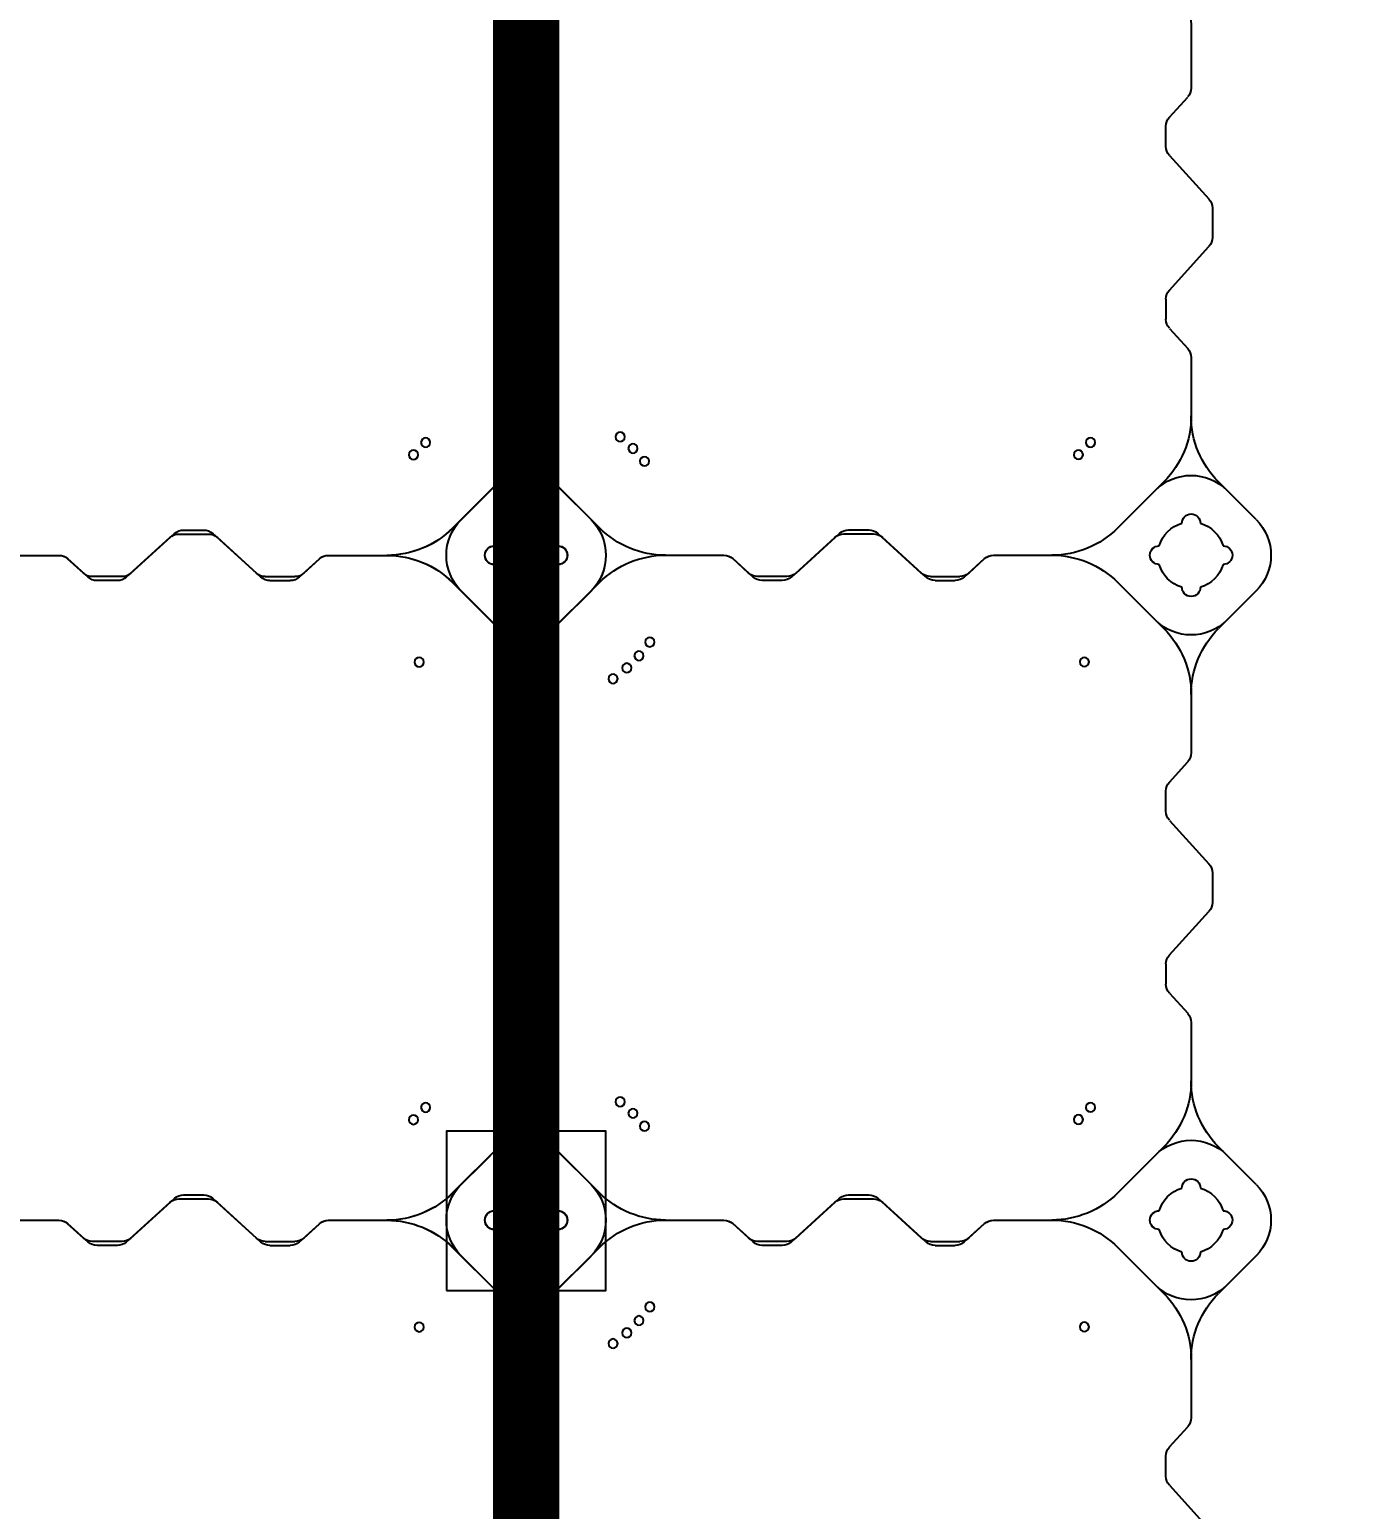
# Model space of a CAD drawing. Header units: millimetres. Extents: x -1612139 to -1260738, y 1141106 to 1536160.
# Drawn here: x -1312392 to -1311388, y 1259094 to 1260207 of the extents above; entities that cross this region are included whole.
import ezdxf

# ---------------------------------------------------------------- set-up
doc = ezdxf.new("R2010")
doc.units = ezdxf.units.MM
doc.header["$LTSCALE"] = 10
doc.layers.get('0').update_dxf_attribs({"linetype": 'CONTINUOUS'})
doc.layers.get('DEFPOINTS').update_dxf_attribs({"linetype": 'CONTINUOUS'})
doc.layers.add('W-FLOAT_BOWL浮筒', color=253, linetype='CONTINUOUS')
doc.styles.add('STANDARD_T3', font='simplex.shx', dxfattribs={"width": 0.7, "bigfont": 'gbcbig.shx'})
doc.dimstyles.new('W&&200', dxfattribs={"dimtxt": 700, "dimasz": 200, "dimexe": 500, "dimexo": 600, "dimgap": 200, "dimtad": 1, "dimdec": 0, "dimzin": 0, "dimdsep": 46, "dimtxsty": 'STANDARD_T3', "dimcen": 0.09, "dimclrd": 1, "dimclre": 1, "dimclrt": 7, "dimazin": 2, "dimtfac": 1, "dimtdec": 0, "dimtix": 1, "dimtmove": 2, "dimatfit": 3, "dimfxl": 100, "dimtolj": 1, "dimtzin": 0, "dimarcsym": 0})

# ---------------------------------------------------------------- blocks, each defined once
blk = doc.blocks.new('蓝色')
at = {"layer": 'W-FLOAT_BOWL浮筒', "color": 5}
for p, q in [((20989.9, -3300.3), (21019.7, -3267.5)), ((20987.3, -3307), (20987.3, -3322.3)), ((20989.9, -3329), (21003.7, -3344.2)), ((21006.3, -3394.9), (21006.3, -3350.9)), ((20951.1, -3479.1), (20985.8, -3444.4)), ((21055.2, -3472.8), (21026.8, -3444.5)), ((20979.5, -3450.8), (20951.2, -3479.1)), ((21033.2, -3450.8), (21055.2, -3472.7)), ((20699, -3480.6), (20683.7, -3480.6)), ((20813.7, -3480.6), (20829, -3480.6)), ((20673.5, -3486.2), (20661.6, -3497)), ((20677, -3483.2), (20661.8, -3497)), ((20702.5, -3483.6), (20680.2, -3483.6)), ((20705.7, -3483.2), (20738.5, -3513)), ((20709.2, -3486.2), (20742, -3516)), ((20803.5, -3486.2), (20770.7, -3516)), ((20807, -3483.2), (20774.2, -3513)), ((20810.2, -3483.6), (20832.5, -3483.6)), ((20835.7, -3483.2), (20850.9, -3497)), ((20839.2, -3486.2), (20851.1, -3497)), ((20610.9, -3499.6), (20655.1, -3499.6)), ((20610.9, -3499.6), (20654.9, -3499.6)), ((20857.6, -3499.6), (20901.6, -3499.6)), ((20857.8, -3499.6), (20901.6, -3499.6)), ((20745.2, -3515.6), (20767.5, -3515.6)), ((20748.7, -3518.6), (20764, -3518.6)), ((20985.8, -3554.9), (20951.1, -3520.1)), ((20979.5, -3548.4), (20951.2, -3520.1)), ((21055.2, -3526.5), (21026.8, -3554.8)), ((21055.2, -3526.5), (21033.2, -3548.4)), ((21006.3, -3648.4), (21006.3, -3604.2)), ((20989.9, -3670.3), (21003.7, -3655.1)), ((20987.3, -3692.3), (20987.3, -3677)), ((20989.9, -3699), (21019.7, -3731.8)), ((21022.3, -3760.8), (21022.3, -3738.5)), ((20989.9, -3800.3), (21019.7, -3767.5)), ((20987.3, -3807), (20987.3, -3822.3)), ((20989.9, -3829), (21003.7, -3844.2)), ((21006.3, -3894.9), (21006.3, -3850.9)), ((20951.1, -3979.1), (20985.8, -3944.4)), ((21055.2, -3972.8), (21026.8, -3944.5)), ((20979.5, -3950.8), (20951.2, -3979.1)), ((21033.2, -3950.8), (21055.2, -3972.7)), ((20677, -3983.2), (20661.8, -3997)), ((20702.5, -3983.6), (20680.2, -3983.6)), ((20699, -3980.6), (20683.7, -3980.6)), ((20705.7, -3983.2), (20738.5, -4013)), ((20807, -3983.2), (20774.2, -4013)), ((20810.2, -3983.6), (20832.5, -3983.6)), ((20813.7, -3980.6), (20829, -3980.6)), ((20835.7, -3983.2), (20850.9, -3997)), ((20673.5, -3986.2), (20661.6, -3997)), ((20709.2, -3986.2), (20742, -4016)), ((20803.5, -3986.2), (20770.7, -4016)), ((20839.2, -3986.2), (20851.1, -3997)), ((20610.9, -3999.6), (20655.1, -3999.6)), ((20610.9, -3999.6), (20654.9, -3999.6)), ((20857.6, -3999.6), (20901.6, -3999.6)), ((20857.8, -3999.6), (20901.6, -3999.6)), ((20745.2, -4015.6), (20767.5, -4015.6)), ((20748.7, -4018.6), (20764, -4018.6)), ((20985.8, -4054.9), (20951.1, -4020.1)), ((20979.5, -4048.4), (20951.2, -4020.1)), ((21055.2, -4026.5), (21026.8, -4054.8)), ((21055.2, -4026.5), (21033.2, -4048.4)), ((21006.3, -4148.4), (21006.3, -4104.2)), ((20989.9, -4170.3), (21003.7, -4155.1)), ((20987.3, -4192.3), (20987.3, -4177)), ((20989.9, -4199), (21019.7, -4231.8)), ((21022.3, -4260.8), (21022.3, -4238.5)), ((20989.9, -4300.3), (21019.7, -4267.5)), ((20987.3, -4307), (20987.3, -4322.3)), ((20989.9, -4329), (21003.7, -4344.2)), ((21006.3, -4394.9), (21006.3, -4350.9))]:
    blk.add_line(p, q, dxfattribs=at)
for centre in [(20926, -3419.3), (20921.6, -3575.2), (20930.8, -3584.4), (20926, -3919.3), (20921.6, -4075.2), (20930.8, -4084.4)]:
    blk.add_circle(centre, 3.5, dxfattribs=at)
for centre, radius, start, end in [((20997.3, -3307), 10, 137.7263, 180), ((20997.3, -3322.3), 10, 180, 222.2737), ((20996.3, -3350.9), 10, 0, 42.2737), ((20936.3, -3394.9), 70, 315, 0), ((21076.3, -3395), 70, 180, 225), ((21006.4, -3477.7), 38, 45, 135), ((21006.3, -3475.6), 7, 0, 180), ((21006.3, -3475.6), 7, 0, 180), ((20683.7, -3490.6), 10, 90, 132.2737), ((20699, -3490.6), 10, 47.7263, 90), ((20813.7, -3490.6), 10, 90, 132.2737), ((20829, -3490.6), 10, 47.7263, 90), ((20901.6, -3429.6), 70, 270, 315), ((20901.7, -3429.6), 70, 270, 315), ((21006.3, -3499.6), 25, 106.2602, 163.7398), ((21006.3, -3499.6), 25, 106.2602, 163.7398), ((21006.3, -3499.6), 25, 16.2602, 73.7398), ((21006.3, -3499.6), 25, 16.2602, 73.7398), ((21028.3, -3499.6), 38, 315, 45), ((21028.3, -3499.7), 38, 315, 45), ((20680.2, -3493.6), 10, 90, 132.2737), ((20702.5, -3493.6), 10, 47.7263, 90), ((20810.2, -3493.6), 10, 90, 132.2737), ((20832.5, -3493.6), 10, 47.7263, 90), ((20982.3, -3499.6), 7, 90, 270), ((20982.3, -3499.6), 7, 90, 270), ((21030.3, -3499.6), 7, 270, 90), ((21030.3, -3499.6), 7, 270, 90), ((20654.9, -3489.6), 10, 270, 312.2737), ((20655.1, -3489.6), 10, 270, 312.2737), ((20857.6, -3489.6), 10, 227.7263, 270), ((20857.8, -3489.6), 10, 227.7263, 270), ((20901.6, -3569.6), 70, 45, 90), ((20901.7, -3569.6), 70, 45, 90), ((20745.2, -3505.6), 10, 227.7263, 270), ((20748.7, -3508.6), 10, 227.7263, 270), ((20764, -3508.6), 10, 270, 312.2737), ((20767.5, -3505.6), 10, 270, 312.2737), ((21006.3, -3499.6), 25, 196.2602, 253.7398), ((21006.3, -3499.6), 25, 196.2602, 253.7398), ((21006.3, -3499.6), 25, 286.2602, 343.7398), ((21006.3, -3499.6), 25, 286.2602, 343.7398), ((21006.3, -3523.6), 7, 180, 0), ((21006.3, -3523.6), 7, 180, 0), ((21006.4, -3521.6), 38, 225, 315), ((20936.3, -3604.3), 70, 0, 45), ((21076.3, -3604.3), 70, 135, 180), ((20996.3, -3648.4), 10, 317.7263, 0), ((20997.3, -3677), 10, 137.7263, 180), ((20997.3, -3692.3), 10, 180, 222.2737), ((21012.3, -3738.5), 10, 0, 42.2737), ((21012.3, -3760.8), 10, 317.7263, 0), ((20997.3, -3807), 10, 137.7263, 180), ((20997.3, -3822.3), 10, 180, 222.2737), ((20996.3, -3850.9), 10, 0, 42.2737), ((20936.3, -3894.9), 70, 315, 0), ((21076.3, -3895), 70, 180, 225), ((21006.4, -3977.7), 38, 45, 135), ((21006.3, -3975.6), 7, 0, 180), ((21006.3, -3975.6), 7, 0, 180), ((21028.3, -3999.6), 38, 315, 45), ((20680.2, -3993.6), 10, 90, 132.2737), ((20683.7, -3990.6), 10, 90, 132.2737), ((20699, -3990.6), 10, 47.7263, 90), ((20702.5, -3993.6), 10, 47.7263, 90), ((20810.2, -3993.6), 10, 90, 132.2737), ((20813.7, -3990.6), 10, 90, 132.2737), ((20829, -3990.6), 10, 47.7263, 90), ((20832.5, -3993.6), 10, 47.7263, 90), ((20901.6, -3929.6), 70, 270, 315), ((20901.7, -3929.6), 70, 270, 315), ((21006.3, -3999.6), 25, 106.2602, 163.7398), ((21006.3, -3999.6), 25, 106.2602, 163.7398), ((21006.3, -3999.6), 25, 16.2602, 73.7398), ((21006.3, -3999.6), 25, 16.2602, 73.7398), ((21028.3, -3999.7), 38, 315, 45), ((20982.3, -3999.6), 7, 90, 270), ((20982.3, -3999.6), 7, 90, 270), ((21030.3, -3999.6), 7, 270, 90), ((21030.3, -3999.6), 7, 270, 90), ((20654.9, -3989.6), 10, 270, 312.2737), ((20655.1, -3989.6), 10, 270, 312.2737), ((20857.6, -3989.6), 10, 227.7263, 270), ((20857.8, -3989.6), 10, 227.7263, 270), ((20901.6, -4069.6), 70, 45, 90), ((20901.7, -4069.6), 70, 45, 90), ((20745.2, -4005.6), 10, 227.7263, 270), ((20748.7, -4008.6), 10, 227.7263, 270), ((20764, -4008.6), 10, 270, 312.2737), ((20767.5, -4005.6), 10, 270, 312.2737), ((21006.3, -3999.6), 25, 196.2602, 253.7398), ((21006.3, -3999.6), 25, 196.2602, 253.7398), ((21006.3, -3999.6), 25, 286.2602, 343.7398), ((21006.3, -3999.6), 25, 286.2602, 343.7398), ((21006.3, -4023.6), 7, 180, 0), ((21006.3, -4023.6), 7, 180, 0), ((21006.4, -4021.6), 38, 225, 315), ((20936.3, -4104.3), 70, 0, 45), ((21076.3, -4104.3), 70, 135, 180), ((20996.3, -4148.4), 10, 317.7263, 0), ((20997.3, -4177), 10, 137.7263, 180), ((20997.3, -4192.3), 10, 180, 222.2737), ((21012.3, -4238.5), 10, 0, 42.2737), ((21012.3, -4260.8), 10, 317.7263, 0), ((20997.3, -4307), 10, 137.7263, 180), ((20997.3, -4322.3), 10, 180, 222.2737), ((20996.3, -4350.9), 10, 0, 42.2737), ((20936.3, -4394.9), 70, 315, 0)]:
    blk.add_arc(centre, radius, start, end, dxfattribs=at)
blk = doc.blocks.new('橙色')
at = {"layer": 'W-FLOAT_BOWL浮筒', "color": 30}
for p, q in [((21486.6, -2797.1), (21516.4, -2764.4)), ((21983.6, -2800.6), (22013.4, -2767.9)), ((21484, -2803.9), (21484, -2826.1)), ((21981, -2807.4), (21981, -2822.6)), ((21486.6, -2832.9), (21497.4, -2844.7)), ((21983.6, -2829.4), (21997.4, -2844.5)), ((21500, -2895.3), (21500, -2851.5)), ((22000, -2895.3), (22000, -2851.3)), ((21451.2, -2973.2), (21479.5, -2944.8)), ((21555.2, -2979.5), (21520.5, -2944.8)), ((21944.8, -2979.5), (21979.5, -2944.8)), ((22048.8, -2973.2), (22020.5, -2944.8)), ((21451.2, -2973.1), (21473.1, -2951.2)), ((21526.8, -2951.2), (21555.2, -2979.5)), ((21973.2, -2951.2), (21944.8, -2979.5)), ((22026.9, -2951.2), (22048.8, -2973.1)), ((21692.6, -2981), (21677.4, -2981)), ((21807.4, -2981), (21822.6, -2981)), ((21667.1, -2986.6), (21655.3, -2997.4)), ((21670.6, -2983.6), (21655.5, -2997.4)), ((21696.1, -2984), (21673.9, -2984)), ((21699.4, -2983.6), (21732.1, -3013.4)), ((21702.9, -2986.6), (21735.6, -3016.4)), ((21797.1, -2986.6), (21764.4, -3016.4)), ((21800.6, -2983.6), (21767.9, -3013.4)), ((21803.9, -2984), (21826.1, -2984)), ((21829.4, -2983.6), (21844.5, -2997.4)), ((21832.9, -2986.6), (21844.7, -2997.4)), ((21604.6, -3000), (21648.7, -3000)), ((21604.6, -3000), (21648.5, -3000)), ((21851.3, -3000), (21895.3, -3000)), ((21851.5, -3000), (21895.3, -3000)), ((21451.2, -3026.8), (21479.5, -3055.2)), ((21520.5, -3055.2), (21555.2, -3020.5)), ((21526.8, -3048.8), (21555.2, -3020.5)), ((21738.9, -3016), (21761.1, -3016)), ((21742.4, -3019), (21757.6, -3019)), ((21973.2, -3048.8), (21944.8, -3020.5)), ((21979.5, -3055.2), (21944.8, -3020.5)), ((22048.8, -3026.8), (22020.5, -3055.2)), ((21473.1, -3048.8), (21451.2, -3026.9)), ((22048.8, -3026.9), (22026.9, -3048.8)), ((21500, -3148.5), (21500, -3104.6)), ((22000, -3148.7), (22000, -3104.6)), ((21486.6, -3167.1), (21497.4, -3155.3)), ((21983.6, -3170.6), (21997.4, -3155.5)), ((21484, -3196.1), (21484, -3173.9)), ((21981, -3192.6), (21981, -3177.4)), ((21486.6, -3202.9), (21516.4, -3235.6)), ((21983.6, -3199.4), (22013.4, -3232.1)), ((21519, -3257.6), (21519, -3242.4)), ((22016, -3261.1), (22016, -3238.9)), ((21486.6, -3297.1), (21516.4, -3264.4)), ((21983.6, -3300.6), (22013.4, -3267.9)), ((21484, -3303.9), (21484, -3326.1)), ((21981, -3307.4), (21981, -3322.6)), ((21486.6, -3332.9), (21497.4, -3344.7)), ((21983.6, -3329.4), (21997.4, -3344.5)), ((21500, -3395.3), (21500, -3351.5)), ((22000, -3395.3), (22000, -3351.3)), ((21451.2, -3473.2), (21479.5, -3444.8)), ((21555.2, -3479.5), (21520.5, -3444.8)), ((21944.8, -3479.5), (21979.5, -3444.8)), ((22048.8, -3473.2), (22020.5, -3444.8)), ((21451.2, -3473.1), (21473.1, -3451.2)), ((21526.8, -3451.2), (21555.2, -3479.5)), ((21973.2, -3451.2), (21944.8, -3479.5)), ((22026.9, -3451.2), (22048.8, -3473.1)), ((21692.6, -3481), (21677.4, -3481)), ((21807.4, -3481), (21822.6, -3481)), ((21667.1, -3486.6), (21655.3, -3497.4)), ((21670.6, -3483.6), (21655.5, -3497.4)), ((21696.1, -3484), (21673.9, -3484)), ((21699.4, -3483.6), (21732.1, -3513.4)), ((21702.9, -3486.6), (21735.6, -3516.4)), ((21797.1, -3486.6), (21764.4, -3516.4)), ((21800.6, -3483.6), (21767.9, -3513.4)), ((21803.9, -3484), (21826.1, -3484)), ((21829.4, -3483.6), (21844.5, -3497.4)), ((21832.9, -3486.6), (21844.7, -3497.4)), ((21604.6, -3500), (21648.7, -3500)), ((21604.6, -3500), (21648.5, -3500)), ((21851.3, -3500), (21895.3, -3500)), ((21851.5, -3500), (21895.3, -3500)), ((21738.9, -3516), (21761.1, -3516)), ((21451.2, -3526.8), (21479.5, -3555.2)), ((21473.1, -3548.8), (21451.2, -3526.9)), ((21520.5, -3555.2), (21555.2, -3520.5)), ((21526.8, -3548.8), (21555.2, -3520.5)), ((21742.4, -3519), (21757.6, -3519)), ((21973.2, -3548.8), (21944.8, -3520.5)), ((21979.5, -3555.2), (21944.8, -3520.5)), ((22048.8, -3526.8), (22020.5, -3555.2)), ((22048.8, -3526.9), (22026.9, -3548.8)), ((21500, -3648.5), (21500, -3604.6)), ((22000, -3648.7), (22000, -3604.6)), ((21486.6, -3667.1), (21497.4, -3655.3)), ((21983.6, -3670.6), (21997.4, -3655.5)), ((21484, -3696.1), (21484, -3673.9)), ((21981, -3692.6), (21981, -3677.4)), ((21486.6, -3702.9), (21516.4, -3735.6)), ((21983.6, -3699.4), (22013.4, -3732.1)), ((22016, -3761.1), (22016, -3738.9)), ((21519, -3757.6), (21519, -3742.4)), ((21486.6, -3797.1), (21516.4, -3764.4)), ((21983.6, -3800.6), (22013.4, -3767.9)), ((21484, -3803.9), (21484, -3826.1)), ((21981, -3807.4), (21981, -3822.6)), ((21486.6, -3832.9), (21497.4, -3844.7)), ((21983.6, -3829.4), (21997.4, -3844.5)), ((21500, -3895.3), (21500, -3851.5)), ((22000, -3895.3), (22000, -3851.3))]:
    blk.add_line(p, q, dxfattribs=at)
for centre in [(21565.3, -2907.1), (21575.6, -2915.2), (21584.8, -2924.4), (21919.7, -2919.7), (21592.9, -2934.7), (21589, -3070.6), (21580.3, -3080.3), (21915.2, -3075.6), (21924.4, -3084.8), (21570.6, -3089), (21565.3, -3407.1), (21575.6, -3415.2), (21919.7, -3419.7), (21584.8, -3424.4), (21592.9, -3434.7), (21589, -3570.6), (21915.2, -3575.6), (21580.3, -3580.3), (21924.4, -3584.8), (21570.6, -3589)]:
    blk.add_circle(centre, 3.5, dxfattribs=at)
for centre, radius, start, end in [((21494, -2803.9), 10, 137.7263, 180), ((21991, -2807.4), 10, 137.7263, 180), ((21494, -2826.1), 10, 180, 222.2737), ((21991, -2822.6), 10, 180, 222.2737), ((21490, -2851.5), 10, 0, 42.2737), ((21990, -2851.3), 10, 0, 42.2737), ((21430, -2895.3), 70, 315, 0), ((21570, -2895.3), 70, 180, 225), ((21930, -2895.3), 70, 315, 0), ((22070, -2895.3), 70, 180, 225), ((21500, -2978), 38, 45, 135), ((22000, -2978), 38, 45, 135), ((21500, -2976), 7, 0, 180), ((21500, -2976), 7, 0, 180), ((22000, -2976), 7, 0, 180), ((22000, -2976), 7, 0, 180), ((21478, -3000), 38, 135, 225), ((21478, -3000), 38, 135, 225), ((21500, -3000), 25, 106.2602, 163.7398), ((21500, -3000), 25, 106.2602, 163.7398), ((21500, -3000), 25, 16.2602, 73.7398), ((21500, -3000), 25, 16.2602, 73.7398), ((21604.7, -2930), 70, 225, 270), ((21604.7, -2930), 70, 225, 270), ((21677.4, -2991), 10, 90, 132.2737), ((21692.6, -2991), 10, 47.7263, 90), ((21807.4, -2991), 10, 90, 132.2737), ((21822.6, -2991), 10, 47.7263, 90), ((21895.3, -2930), 70, 270, 315), ((21895.3, -2930), 70, 270, 315), ((22000, -3000), 25, 106.2602, 163.7398), ((22000, -3000), 25, 106.2602, 163.7398), ((22000, -3000), 25, 16.2602, 73.7398), ((22000, -3000), 25, 16.2602, 73.7398), ((22022, -3000), 38, 315, 45), ((22022, -3000), 38, 315, 45), ((21476, -3000), 7, 90, 270), ((21476, -3000), 7, 90, 270), ((21524, -3000), 7, 270, 90), ((21524, -3000), 7, 270, 90), ((21673.9, -2994), 10, 90, 132.2737), ((21696.1, -2994), 10, 47.7263, 90), ((21803.9, -2994), 10, 90, 132.2737), ((21826.1, -2994), 10, 47.7263, 90), ((21976, -3000), 7, 90, 270), ((21976, -3000), 7, 90, 270), ((22024, -3000), 7, 270, 90), ((22024, -3000), 7, 270, 90), ((21604.7, -3070), 70, 90, 135), ((21604.7, -3070), 70, 90, 135), ((21648.5, -2990), 10, 270, 312.2737), ((21648.7, -2990), 10, 270, 312.2737), ((21851.3, -2990), 10, 227.7263, 270), ((21851.5, -2990), 10, 227.7263, 270), ((21895.3, -3070), 70, 45, 90), ((21895.3, -3070), 70, 45, 90), ((21500, -3000), 25, 196.2602, 253.7398), ((21500, -3000), 25, 196.2602, 253.7398), ((21500, -3000), 25, 286.2602, 343.7398), ((21500, -3000), 25, 286.2602, 343.7398), ((21738.9, -3006), 10, 227.7263, 270), ((21761.1, -3006), 10, 270, 312.2737), ((22000, -3000), 25, 196.2602, 253.7398), ((22000, -3000), 25, 196.2602, 253.7398), ((22000, -3000), 25, 286.2602, 343.7398), ((22000, -3000), 25, 286.2602, 343.7398), ((21500, -3024), 7, 180, 0), ((21500, -3024), 7, 180, 0), ((21742.4, -3009), 10, 227.7263, 270), ((21757.6, -3009), 10, 270, 312.2737), ((22000, -3024), 7, 180, 0), ((22000, -3024), 7, 180, 0), ((21500, -3022), 38, 225, 315), ((22000, -3022), 38, 225, 315), ((21430, -3104.7), 70, 0, 45), ((21570, -3104.7), 70, 135, 180), ((21930, -3104.7), 70, 0, 45), ((22070, -3104.7), 70, 135, 180), ((21490, -3148.5), 10, 317.7263, 0), ((21990, -3148.7), 10, 317.7263, 0), ((21494, -3173.9), 10, 137.7263, 180), ((21991, -3177.4), 10, 137.7263, 180), ((21991, -3192.6), 10, 180, 222.2737), ((21494, -3196.1), 10, 180, 222.2737), ((21509, -3242.4), 10, 0, 42.2737), ((22006, -3238.9), 10, 0, 42.2737), ((21509, -3257.6), 10, 317.7263, 0), ((22006, -3261.1), 10, 317.7263, 0), ((21494, -3303.9), 10, 137.7263, 180), ((21991, -3307.4), 10, 137.7263, 180), ((21494, -3326.1), 10, 180, 222.2737), ((21991, -3322.6), 10, 180, 222.2737), ((21490, -3351.5), 10, 0, 42.2737), ((21990, -3351.3), 10, 0, 42.2737), ((21430, -3395.3), 70, 315, 0), ((21570, -3395.3), 70, 180, 225), ((21930, -3395.3), 70, 315, 0), ((22070, -3395.3), 70, 180, 225), ((21500, -3478), 38, 45, 135), ((22000, -3478), 38, 45, 135), ((21500, -3476), 7, 0, 180), ((21500, -3476), 7, 0, 180), ((22000, -3476), 7, 0, 180), ((22000, -3476), 7, 0, 180), ((21478, -3500), 38, 135, 225), ((21478, -3500), 38, 135, 225), ((21500, -3500), 25, 106.2602, 163.7398), ((21500, -3500), 25, 106.2602, 163.7398), ((21500, -3500), 25, 16.2602, 73.7398), ((21500, -3500), 25, 16.2602, 73.7398), ((21604.7, -3430), 70, 225, 270), ((21604.7, -3430), 70, 225, 270), ((21677.4, -3491), 10, 90, 132.2737), ((21692.6, -3491), 10, 47.7263, 90), ((21807.4, -3491), 10, 90, 132.2737), ((21822.6, -3491), 10, 47.7263, 90), ((21895.3, -3430), 70, 270, 315), ((21895.3, -3430), 70, 270, 315), ((22000, -3500), 25, 106.2602, 163.7398), ((22000, -3500), 25, 106.2602, 163.7398), ((22000, -3500), 25, 16.2602, 73.7398), ((22000, -3500), 25, 16.2602, 73.7398), ((22022, -3500), 38, 315, 45), ((22022, -3500), 38, 315, 45), ((21476, -3500), 7, 90, 270), ((21476, -3500), 7, 90, 270), ((21524, -3500), 7, 270, 90), ((21524, -3500), 7, 270, 90), ((21673.9, -3494), 10, 90, 132.2737), ((21696.1, -3494), 10, 47.7263, 90), ((21803.9, -3494), 10, 90, 132.2737), ((21826.1, -3494), 10, 47.7263, 90), ((21976, -3500), 7, 90, 270), ((21976, -3500), 7, 90, 270), ((22024, -3500), 7, 270, 90), ((22024, -3500), 7, 270, 90), ((21604.7, -3570), 70, 90, 135), ((21604.7, -3570), 70, 90, 135), ((21648.5, -3490), 10, 270, 312.2737), ((21648.7, -3490), 10, 270, 312.2737), ((21851.3, -3490), 10, 227.7263, 270), ((21851.5, -3490), 10, 227.7263, 270), ((21895.3, -3570), 70, 45, 90), ((21895.3, -3570), 70, 45, 90), ((21500, -3500), 25, 196.2602, 253.7398), ((21500, -3500), 25, 196.2602, 253.7398), ((21500, -3500), 25, 286.2602, 343.7398), ((21500, -3500), 25, 286.2602, 343.7398), ((21738.9, -3506), 10, 227.7263, 270), ((21742.4, -3509), 10, 227.7263, 270), ((21757.6, -3509), 10, 270, 312.2737), ((21761.1, -3506), 10, 270, 312.2737), ((22000, -3500), 25, 196.2602, 253.7398), ((22000, -3500), 25, 196.2602, 253.7398), ((22000, -3500), 25, 286.2602, 343.7398), ((22000, -3500), 25, 286.2602, 343.7398), ((21500, -3524), 7, 180, 0), ((21500, -3524), 7, 180, 0), ((22000, -3524), 7, 180, 0), ((22000, -3524), 7, 180, 0), ((21500, -3522), 38, 225, 315), ((22000, -3522), 38, 225, 315), ((21430, -3604.7), 70, 0, 45), ((21570, -3604.7), 70, 135, 180), ((21930, -3604.7), 70, 0, 45), ((22070, -3604.7), 70, 135, 180), ((21490, -3648.5), 10, 317.7263, 0), ((21990, -3648.7), 10, 317.7263, 0), ((21494, -3673.9), 10, 137.7263, 180), ((21991, -3677.4), 10, 137.7263, 180), ((21991, -3692.6), 10, 180, 222.2737), ((21494, -3696.1), 10, 180, 222.2737), ((21509, -3742.4), 10, 0, 42.2737), ((22006, -3738.9), 10, 0, 42.2737), ((21509, -3757.6), 10, 317.7263, 0), ((22006, -3761.1), 10, 317.7263, 0), ((21494, -3803.9), 10, 137.7263, 180), ((21991, -3807.4), 10, 137.7263, 180), ((21494, -3826.1), 10, 180, 222.2737), ((21991, -3822.6), 10, 180, 222.2737), ((21490, -3851.5), 10, 0, 42.2737), ((21990, -3851.3), 10, 0, 42.2737), ((21570, -3895.3), 70, 180, 225), ((21930, -3895.3), 70, 315, 0)]:
    blk.add_arc(centre, radius, start, end, dxfattribs=at)
blk = doc.blocks.new('*D189')
at = {"color": 1, "lineweight": -2, "transparency": 16777216}
for p, q in [((-1310959.5, 1268311.5), (-1309722.8, 1268311.5)), ((-1310222.8, 1256511.5), (-1310222.8, 1268111.5)), ((-1310959.5, 1256311.5), (-1309722.8, 1256311.5))]:
    blk.add_line(p, q, dxfattribs=at)
at = {"color": 1, "transparency": 16777216}
for points in [[(-1310256.1, 1268111.5), (-1310189.4, 1268111.5), (-1310222.8, 1268311.5)], [(-1310256.1, 1256511.5), (-1310189.4, 1256511.5), (-1310222.8, 1256311.5)]]:
    blk.add_solid(points, dxfattribs=at)
at = {"layer": 'DEFPOINTS', "color": 0, "transparency": 16777216}
for p in [(-1311559.5, 1268311.5), (-1310222.8, 1268311.5), (-1311559.5, 1256311.5)]:
    blk.add_point(p, dxfattribs=at)
at = {"color": 7, "transparency": 16777216, "insert": (-1310772.8, 1262311.5), "char_height": 700, "attachment_point": 5, "rotation": 90, "style": 'STANDARD_T3'}
blk.add_mtext('\\A1;12000', dxfattribs=at)
blk = doc.blocks.new('*D183')
at = {"color": 1, "lineweight": -2, "transparency": 16777216}
for p, q in [((-1333518.8, 1271320.9), (-1333518.8, 1271920.9)), ((-1311518.8, 1271320.9), (-1311518.8, 1271920.9)), ((-1333318.8, 1271420.9), (-1311718.8, 1271420.9))]:
    blk.add_line(p, q, dxfattribs=at)
at = {"color": 1, "transparency": 16777216}
for points in [[(-1333318.8, 1271454.3), (-1333318.8, 1271387.6), (-1333518.8, 1271420.9)], [(-1311718.8, 1271454.3), (-1311718.8, 1271387.6), (-1311518.8, 1271420.9)]]:
    blk.add_solid(points, dxfattribs=at)
at = {"layer": 'DEFPOINTS', "color": 0, "transparency": 16777216}
for p in [(-1311518.8, 1271420.9), (-1333518.8, 1256311.5), (-1311518.8, 1253811.5)]:
    blk.add_point(p, dxfattribs=at)
at = {"color": 7, "transparency": 16777216, "insert": (-1321828.2, 1271970.9), "char_height": 700, "attachment_point": 5, "style": 'STANDARD_T3'}
blk.add_mtext('\\A1;22000', dxfattribs=at)
blk = doc.blocks.new('*D200')
at = {"color": 1, "lineweight": -2, "transparency": 16777216}
for p, q in [((-1310959.5, 1268311.5), (-1308416.8, 1268311.5)), ((-1308916.8, 1254011.5), (-1308916.8, 1268111.5)), ((-1310959.5, 1253811.5), (-1308416.8, 1253811.5))]:
    blk.add_line(p, q, dxfattribs=at)
at = {"color": 1, "transparency": 16777216}
for points in [[(-1308950.2, 1268111.5), (-1308883.5, 1268111.5), (-1308916.8, 1268311.5)], [(-1308950.2, 1254011.5), (-1308883.5, 1254011.5), (-1308916.8, 1253811.5)]]:
    blk.add_solid(points, dxfattribs=at)
at = {"layer": 'DEFPOINTS', "color": 0, "transparency": 16777216}
for p in [(-1311559.5, 1268311.5), (-1308916.8, 1268311.5), (-1311559.5, 1253811.5)]:
    blk.add_point(p, dxfattribs=at)
at = {"color": 7, "transparency": 16777216, "insert": (-1309466.8, 1261061.5), "char_height": 700, "attachment_point": 5, "rotation": 90, "style": 'STANDARD_T3'}
blk.add_mtext('\\A1;14500', dxfattribs=at)
blk = doc.blocks.new('LGZ')
at = {"color": 6}
blk.add_lwpolyline([(-60, -60), (60, -60), (60, 60), (-60, 60)], close=True, dxfattribs=at)

msp = doc.modelspace()

# ---------------------------------------------------------------- linework, layer by layer
at = {"color": 6, "const_width": 50}
msp.add_lwpolyline([(-1333018.8, 1255811.5), (-1324018.8, 1255811.5), (-1324018.8, 1267811.5), (-1323018.8, 1267811.5), (-1323018.8, 1255811.5), (-1313018.8, 1255811.5), (-1313018.8, 1267811.5), (-1312018.8, 1267811.5), (-1312018.8, 1253811.5)], dxfattribs=at)

# ---------------------------------------------------------------- block references
at = {"xscale": -1, "rotation": 180}
for name, p in [('橙色', (-1333518.8, 1256311.5)), ('蓝色', (-1333025.2, 1255811.8))]:
    msp.add_blockref(name, p, dxfattribs=at)
msp.add_blockref('LGZ', (-1312018.8, 1259318.5))

# ---------------------------------------------------------------- dimensions: what is measured, and where the dimension line sits
dim = msp.add_linear_dim(base=(-1311518.8, 1271420.9), p1=(-1333518.8, 1256311.5), p2=(-1311518.8, 1253811.5), dimstyle='W&&200', override={"dimfxlon": 1})
dim.commit()
dim.dimension.update_dxf_attribs({"geometry": '*D183', "text_midpoint": (-1321828.2, 1271970.9), "dimtype": 160})
for base, p1, angle, picture, middle in [((-1310222.8, 1268311.5), (-1311559.5, 1256311.5), 270, '*D189', (-1310772.8, 1262311.5)), ((-1308916.8, 1268311.5), (-1311559.5, 1253811.5), 90, '*D200', (-1309466.8, 1261061.5))]:
    dim = msp.add_linear_dim(base=base, p1=p1, p2=(-1311559.5, 1268311.5), angle=angle, dimstyle='W&&200')
    dim.commit()
    dim.dimension.update_dxf_attribs({"geometry": picture, "text_midpoint": middle})

doc.saveas('drawing.dxf')
